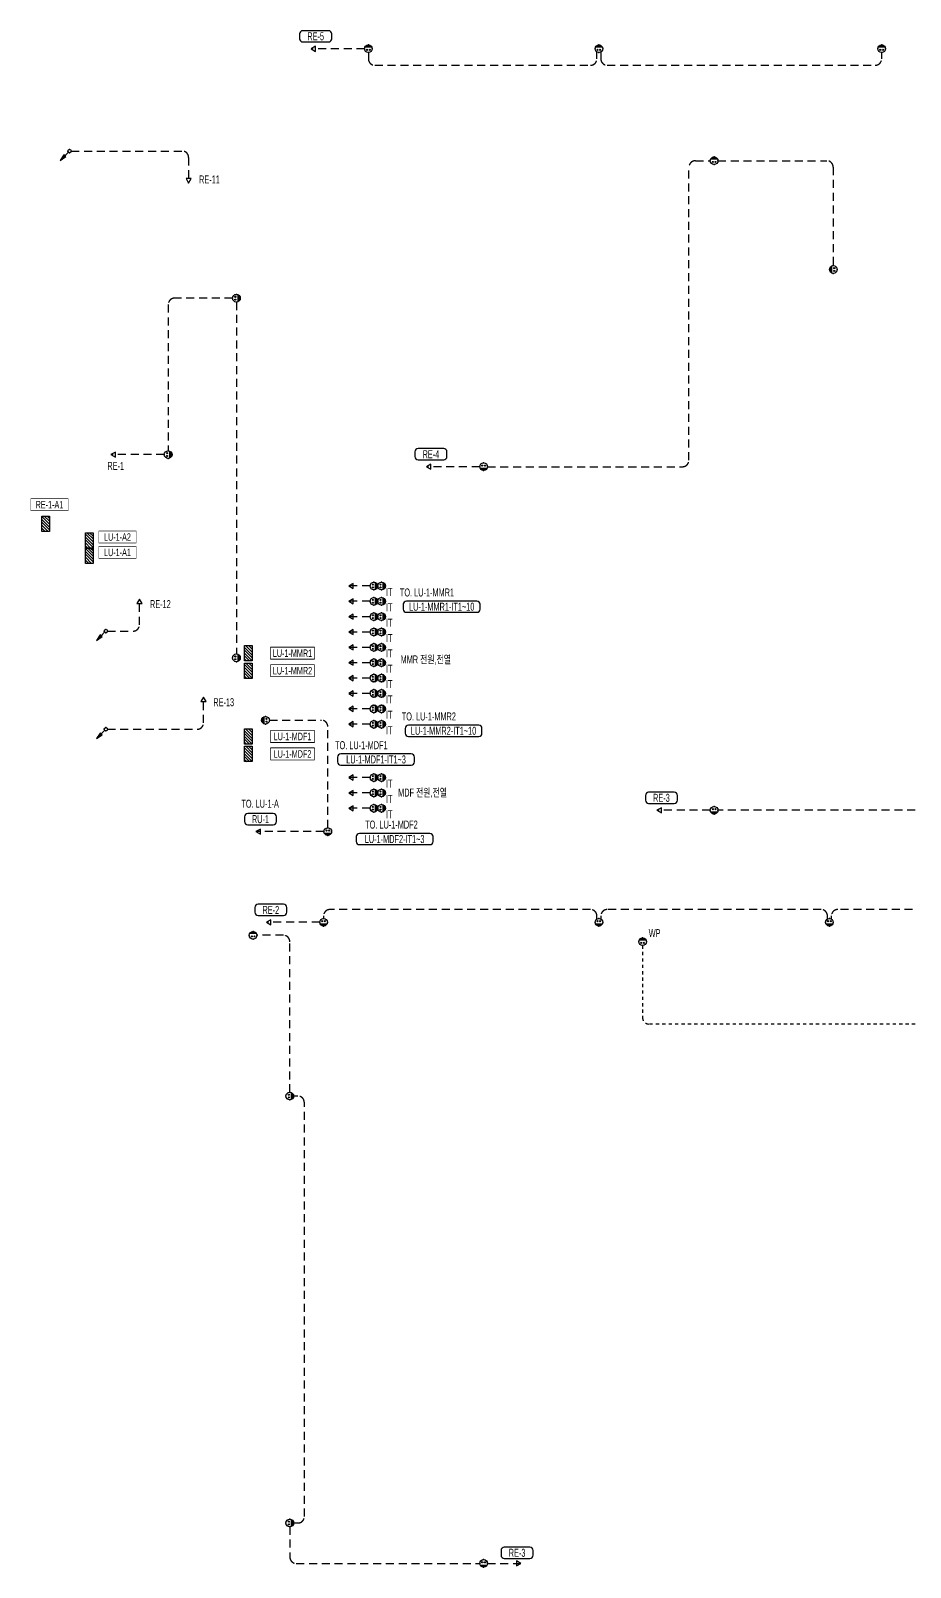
# Model space of a CAD drawing. Header units: millimetres. Extents: x 35956 to 501590, y -530175 to 1059940.
# Drawn here: x 91935 to 133143, y -278995 to -206979 of the extents above; entities that cross this region are included whole.
import ezdxf
from ezdxf.enums import TextEntityAlignment as Align

# ---------------------------------------------------------------- set-up
doc = ezdxf.new("R2010")
doc.units = ezdxf.units.MM
doc.header["$LTSCALE"] = 150
doc.set_wipeout_variables(frame=1)
doc.linetypes.add('D1', pattern=[3, 1, -1, 1])
doc.linetypes.add('D2', pattern=[6.5, 2.5, -1.5, 2.5])
doc.layers.get('Defpoints').update_dxf_attribs({"color": 161})
for name, color, linetype in [('------01 Distribution Panel', 3, 'Continuous'), ('------01 Distribution Panel_UPS_Emgency', 232, 'Continuous'), ('------06 Receptacle', 6, 'Continuous'), ('-----20 General Symbol', 3, 'Continuous'), ('-----22 Embeded in Floor', 4, 'D2'), ('-----23 Concealed or Exposed Wire', 4, 'D1')]:
    doc.layers.add(name, color=color, linetype=linetype)
doc.styles.add('ELEC', font='')
doc.styles.get('ELEC').set_extended_font_data('Dotum')

# ---------------------------------------------------------------- blocks, each defined once
blk = doc.blocks.new('B02')
h = blk.add_hatch(color=256)
h.paths.add_polyline_path([(-136, 86, 0.632456), (136, 86)])
h.paths.add_polyline_path([(-75, 193, 1), (-32, 193, 1)])
h.paths.add_polyline_path([(32, 193, 1), (75, 193, 1)])
blk.add_line((-136, 86), (136, 86))
at = {"linetype": 'Continuous'}
blk.add_circle((0, 150), 150, dxfattribs=at)
for centre in [(-54, 193), (54, 193)]:
    blk.add_circle(centre, 21.4)
for p in [(-150, 150), (0, 300), (0, 0), (150, 150)]:
    blk.add_point(p)
blk = doc.blocks.new('A02')
h = blk.add_hatch()
h.set_pattern_fill('ANSI31', color=256, scale=25, style=0)
h.set_pattern_definition([(45, (-2000, -19200), (-56.1266, 56.1266), [])])
h.paths.add_polyline_path([(-300, 300), (-300, 0), (300, 0), (300, 300)])
blk.add_lwpolyline([(300, 0), (-300, 0), (-300, 300), (300, 300)], close=True)
blk = doc.blocks.new('O07')
blk.add_lwpolyline([(-173, -100), (0, 0), (-173, 100)], close=True)
blk = doc.blocks.new('O01')
blk.add_hatch(color=256).paths.add_polyline_path([(-149, -218), (-218, -149), (-368, -368)])
blk.add_line((-46, -46), (-184, -184))
blk.add_lwpolyline([(-368, -368), (-149, -218), (-218, -149), (-368, -368)])
blk.add_circle((0, 0), 65)
for p in [(-65, 0), (-65, 0), (0, 65), (0, 65), (65, 0), (65, 0), (0, -65), (0, -65)]:
    blk.add_point(p)

msp = doc.modelspace()

# ---------------------------------------------------------------- linework, layer by layer
at = {"layer": '------01 Distribution Panel', "color": 1, "elevation": 0}
for points in [[(91935, -229453), (93690, -229453), (93690, -228928), (91935, -228928)], [(95121, -231690), (96876, -231690), (96876, -231165), (95121, -231165)]]:
    msp.add_lwpolyline(points, close=True, dxfattribs=at)
at = {"layer": '------01 Distribution Panel', "color": 1}
for points in [[(103172, -236417), (105226, -236417), (105226, -235892), (103172, -235892)], [(103172, -240317), (105226, -240317), (105226, -239792), (103172, -239792)]]:
    msp.add_lwpolyline(points, close=True, dxfattribs=at)
at = {"layer": '-----22 Embeded in Floor'}
for p, q in [((93832, -212617), (99032, -212617)), ((99332, -212917), (99332, -214117)), ((107834, -233002), (106834, -233002)), ((97032, -234817), (97032, -233617)), ((107834, -233722), (106834, -233722)), ((107834, -234442), (106834, -234442)), ((95532, -235117), (96732, -235117)), ((107834, -235162), (106834, -235162)), ((107834, -235882), (106834, -235882)), ((107834, -236602), (106834, -236602)), ((107834, -237322), (106834, -237322)), ((100032, -239417), (100032, -238217)), ((107834, -238042), (106834, -238042)), ((107834, -238762), (106834, -238762)), ((95532, -239717), (99732, -239717)), ((103114, -239295), (105554, -239295)), ((105854, -244335), (105854, -239595)), ((107834, -239482), (106834, -239482)), ((107834, -241982), (106834, -241982)), ((107834, -242702), (106834, -242702)), ((107834, -243422), (106834, -243422))]:
    msp.add_line(p, q, dxfattribs=at)
for points in [[(107574, -207825), (105074, -207825)], [(101574, -219695), (101574, -236191)], [(98194, -226845), (95694, -226845)], [(112974, -227412), (110474, -227412)], [(123774, -243515), (121274, -243515)], [(145374, -243515), (124134, -243515)], [(105674, -244515), (102487, -244515)], [(105474, -248765), (102974, -248765)], [(113334, -278815), (114905, -278815)]]:
    msp.add_lwpolyline(points, dxfattribs=at)
for points in [[(107754, -208005), (107754, -208295, 0.414214), (108054, -208595), (118164, -208595, 0.414214), (118464, -208295), (118464, -207981)], [(118644, -207981), (118644, -208295, 0.414214), (118944, -208595), (131504, -208595, 0.414214), (131804, -208295), (131804, -208005)], [(113334, -227412), (122474, -227412, 0.414214), (122774, -227112), (122774, -213375, -0.414214), (123074, -213075), (123774, -213075)], [(124134, -213075), (129234, -213075, -0.414214), (129534, -213375), (129534, -217990)], [(101394, -219515), (98674, -219515, 0.414214), (98374, -219815), (98374, -226665)], [(118464, -248609), (118464, -248469, 0.414214), (118164, -248169), (105954, -248169, 0.414214), (105654, -248469), (105654, -248585)], [(129264, -248609), (129264, -248469, 0.414214), (128964, -248169), (118944, -248169, 0.414214), (118644, -248469), (118644, -248609)], [(140154, -248585), (140154, -248469, 0.414214), (139854, -248169), (129744, -248169, 0.414214), (129444, -248469), (129444, -248609)], [(104074, -256730), (104074, -249675, 0.414214), (103774, -249375), (102534, -249375)], [(104254, -276920), (104454, -276920, 0.414214), (104754, -276620), (104754, -257210, 0.414214), (104454, -256910), (104254, -256910)], [(104074, -277100), (104074, -278515, 0.414214), (104374, -278815), (112974, -278815)]]:
    msp.add_lwpolyline(points, format="xyb", dxfattribs=at)
for centre, start, end in [((99032, -212917), 0, 90), ((96732, -234817), 270, 0), ((99732, -239417), 270, 0)]:
    msp.add_arc(centre, 300, start, end, dxfattribs=at)
at = {"layer": '-----23 Concealed or Exposed Wire'}
for p, q in [((120600, -249855), (120600, -253235)), ((134574, -253535), (120900, -253535))]:
    msp.add_line(p, q, dxfattribs=at)
msp.add_arc((120900, -253235), 300, 180, 270, dxfattribs=at)

# ---------------------------------------------------------------- block references
at = {"layer": '------01 Distribution Panel', "xscale": 1.2, "yscale": 1.2, "zscale": 1.2, "rotation": 270}
msp.add_blockref('A02', (92454, -230085), dxfattribs=at)
at = {"layer": '------01 Distribution Panel_UPS_Emgency', "xscale": 1.2, "yscale": 1.2, "zscale": 1.2, "rotation": 270}
for p in [(94494, -231585), (101954, -236155), (101954, -236975), (101954, -240055), (101954, -240875)]:
    msp.add_blockref('A02', p, dxfattribs=at)
at = {"layer": '------06 Receptacle', "xscale": 1.2, "yscale": 1.2, "zscale": 1.2}
for p, rotation in [((107754, -207645), 180), ((118554, -207645), 180), ((131804, -207645), 180), ((123954, -212895), 180), ((129354, -218170), 270), ((101754, -219515), 89.99999905542991), ((98554, -226845), 89.99999999999999), ((108194, -233002), 89.99999999999999), ((108554, -233002), 89.99999999999999), ((108194, -233722), 89.99999999999999), ((108554, -233722), 89.99999999999999), ((108194, -234442), 89.99999999999999), ((108554, -234442), 89.99999999999999), ((108194, -235162), 89.99999999999999), ((108554, -235162), 89.99999999999999), ((101754, -236371), 89.99999905542991), ((108194, -235882), 89.99999999999999), ((108554, -235882), 89.99999999999999), ((108194, -236602), 89.99999999999999), ((108554, -236602), 89.99999999999999), ((108194, -237322), 89.99999999999999), ((108554, -237322), 89.99999999999999), ((108194, -238042), 89.99999999999999), ((108554, -238042), 89.99999999999999), ((108194, -238762), 89.99999999999999), ((108554, -238762), 89.99999999999999), ((102754, -239295), 270), ((108194, -239482), 89.99999999999999), ((108554, -239482), 89.99999999999999), ((108194, -241982), 89.99999999999999), ((108554, -241982), 89.99999999999999), ((108194, -242702), 89.99999999999999), ((108554, -242702), 89.99999999999999), ((108194, -243422), 89.99999999999999), ((108554, -243422), 89.99999999999999), ((118554, -248945), 9.44570097154037e-07), ((129354, -248945), 9.44570097154037e-07), ((102354, -249195), 180.0000009445698), ((120600, -249495), 180.0000009445698), ((104254, -256910), 90.00000094456985), ((104254, -276920), 90.00000129155897), ((113154, -278995), 9.445700208207248e-07)]:
    msp.add_blockref('B02', p, dxfattribs=dict(at, rotation=rotation))
for p in [(113154, -227592), (123954, -243695), (105854, -244695), (105654, -248945)]:
    msp.add_blockref('B02', p, dxfattribs=at)
at = {"layer": '-----20 General Symbol', "xscale": 1.2, "yscale": 1.2, "zscale": 1.2}
for p in [(93754, -212617), (95454, -235117), (95454, -239717)]:
    msp.add_blockref('O01', p, dxfattribs=at)
at = {"layer": '-----22 Embeded in Floor', "xscale": 1.2, "yscale": 1.2, "zscale": 1.2}
for p, rotation in [((105074, -207825), 180), ((99332, -214117), 270), ((95694, -226845), 180), ((110474, -227412), 180), ((106834, -233002), 180), ((97032, -233617), 89.99999999999997), ((106834, -233722), 180), ((106834, -234442), 180), ((106834, -235162), 180), ((106834, -235882), 180), ((106834, -236602), 180), ((106834, -237322), 180), ((100032, -238217), 89.99999999999997), ((106834, -238042), 180), ((106834, -238762), 180), ((106834, -239482), 180), ((106834, -241982), 180), ((106834, -242702), 180), ((106834, -243422), 180), ((121274, -243515), 180), ((102487, -244515), 180), ((102974, -248765), 180)]:
    msp.add_blockref('O07', p, dxfattribs=dict(at, rotation=rotation))
msp.add_blockref('O07', (114905, -278815), dxfattribs=at)

# ---------------------------------------------------------------- texts
at = {"layer": '------06 Receptacle', "style": 'ELEC', "width": 0.7}
for s, p in [('IT', (108729, -233281)), ('IT', (108729, -234001)), ('IT', (108729, -234721)), ('IT', (108729, -235441)), ('IT', (108729, -236161)), ('IT', (108729, -236881)), ('IT', (108729, -237601)), ('IT', (108729, -238321)), ('IT', (108729, -239041)), ('IT', (108729, -239761)), ('IT', (108729, -242261)), ('IT', (108729, -242981)), ('IT', (108729, -243701)), ('WP', (121166, -249274))]:
    msp.add_text(s, height=375, dxfattribs=at).set_placement(p, align=Align.MIDDLE)
at = {"layer": 'Defpoints', "style": 'ELEC', "width": 0.7}
for s, p in [('MMR 전원,전열', (110445, -236451, 0)), ('MDF 전원,전열', (110293, -242693, 0))]:
    msp.add_text(s, height=375, dxfattribs=at).set_placement(p, align=Align.MIDDLE)

# ---------------------------------------------------------------- wipeouts: each hides what was drawn before it
at = {"color": 1, "linetype": 'Continuous'}
for points in [[(109390, -234088), (109392, -234111), (109397, -234134), (109406, -234156), (109418, -234176), (109434, -234194), (109452, -234209), (109472, -234221), (109493, -234230), (109516, -234236), (109540, -234238), (112840, -234238), (112863, -234236), (112886, -234230), (112908, -234221), (112928, -234209), (112946, -234194), (112961, -234176), (112973, -234156), (112982, -234134), (112988, -234111), (112990, -234088), (112990, -233863), (112988, -233839), (112982, -233816), (112973, -233794), (112961, -233774), (112946, -233757), (112928, -233741), (112908, -233729), (112886, -233720), (112863, -233714), (112840, -233713), (109540, -233713), (109516, -233714), (109493, -233720), (109472, -233729), (109452, -233741), (109434, -233757), (109418, -233774), (109406, -233794), (109397, -233816), (109392, -233839), (109390, -233863)], [(109477, -239900), (109479, -239924), (109484, -239946), (109493, -239968), (109506, -239988), (109521, -240006), (109539, -240021), (109559, -240034), (109581, -240043), (109603, -240048), (109627, -240050), (112927, -240050), (112950, -240048), (112973, -240043), (112995, -240034), (113015, -240021), (113033, -240006), (113048, -239988), (113061, -239968), (113070, -239946), (113075, -239924), (113077, -239900), (113077, -239675), (113075, -239652), (113070, -239629), (113061, -239607), (113048, -239587), (113033, -239569), (113015, -239554), (112995, -239541), (112973, -239532), (112950, -239527), (112927, -239525), (109627, -239525), (109603, -239527), (109581, -239532), (109559, -239541), (109539, -239554), (109521, -239569), (109506, -239587), (109493, -239607), (109484, -239629), (109479, -239652), (109477, -239675)], [(106314, -241245), (106316, -241269), (106321, -241292), (106330, -241313), (106342, -241334), (106358, -241351), (106376, -241367), (106396, -241379), (106417, -241388), (106440, -241394), (106464, -241395), (109764, -241395), (109787, -241394), (109810, -241388), (109832, -241379), (109852, -241367), (109870, -241351), (109885, -241334), (109897, -241313), (109906, -241292), (109912, -241269), (109914, -241245), (109914, -241020), (109912, -240997), (109906, -240974), (109897, -240952), (109885, -240932), (109870, -240914), (109852, -240899), (109832, -240887), (109810, -240878), (109787, -240872), (109764, -240870), (106464, -240870), (106440, -240872), (106417, -240878), (106396, -240887), (106376, -240899), (106358, -240914), (106342, -240932), (106330, -240952), (106321, -240974), (106316, -240997), (106314, -241020)], [(107184, -244977), (107186, -245000), (107191, -245023), (107200, -245045), (107213, -245065), (107228, -245083), (107246, -245098), (107266, -245110), (107288, -245119), (107311, -245125), (107334, -245127), (110634, -245127), (110658, -245125), (110680, -245119), (110702, -245110), (110722, -245098), (110740, -245083), (110755, -245065), (110768, -245045), (110777, -245023), (110782, -245000), (110784, -244977), (110784, -244752), (110782, -244728), (110777, -244705), (110768, -244684), (110755, -244664), (110740, -244646), (110722, -244630), (110702, -244618), (110680, -244609), (110658, -244604), (110634, -244602), (107334, -244602), (107311, -244604), (107288, -244609), (107266, -244618), (107246, -244630), (107228, -244646), (107213, -244664), (107200, -244684), (107191, -244705), (107186, -244728), (107184, -244752)]]:
    msp.add_wipeout(points, dxfattribs=at)

# ---------------------------------------------------------------- next in the draw order: linework, layer by layer
for points in [[(109390, -234088, 0.414214), (109540, -234238), (112840, -234238, 0.414214), (112990, -234088), (112990, -233863, 0.414214), (112840, -233713), (109540, -233713, 0.414214), (109390, -233863)], [(109477, -239900, 0.414214), (109627, -240050), (112927, -240050, 0.414214), (113077, -239900), (113077, -239675, 0.414214), (112927, -239525), (109627, -239525, 0.414214), (109477, -239675)], [(106314, -241245, 0.414214), (106464, -241395), (109764, -241395, 0.414214), (109914, -241245), (109914, -241020, 0.414214), (109764, -240870), (106464, -240870, 0.414214), (106314, -241020)]]:
    msp.add_lwpolyline(points, format="xyb", close=True, dxfattribs=at)
at = {"color": 1, "linetype": 'Continuous', "elevation": 0}
msp.add_lwpolyline([(107184, -244977, 0.414214), (107334, -245127), (110634, -245127, 0.414214), (110784, -244977), (110784, -244752, 0.414214), (110634, -244602), (107334, -244602, 0.414214), (107184, -244752)], format="xyb", close=True, dxfattribs=at)

# ---------------------------------------------------------------- next in the draw order: texts
at = {"style": 'ELEC', "width": 0.7}
for s, p in [('TO. LU-1-MMR1', (110500, -233306)), ('LU-1-MMR1-IT1~10', (111190, -233975)), ('TO. LU-1-MMR2', (110587, -239118)), ('LU-1-MMR2-IT1~10', (111277, -239788)), ('TO. LU-1-MDF1', (107424, -240464)), ('LU-1-MDF1-IT1~3', (108114, -241133)), ('TO. LU-1-MDF2', (108836, -244186)), ('LU-1-MDF2-IT1~3', (108984, -244864))]:
    msp.add_text(s, height=375, dxfattribs=at).set_placement(p, align=Align.MIDDLE)

# ---------------------------------------------------------------- next in the draw order: wipeouts: each hides what was drawn before it
at = {"color": 1}
msp.add_wipeout([(91935, -229453), (93690, -229453), (93690, -228928), (91935, -228928)], dxfattribs=at).dxf.layer = '------01 Distribution Panel'
at = {"color": 1, "linetype": 'Continuous'}
for points in [[(104535, -207354), (104537, -207378), (104543, -207400), (104552, -207422), (104564, -207442), (104579, -207460), (104597, -207475), (104617, -207488), (104639, -207497), (104662, -207502), (104685, -207504), (105885, -207504), (105909, -207502), (105932, -207497), (105953, -207488), (105973, -207475), (105991, -207460), (106007, -207442), (106019, -207422), (106028, -207400), (106033, -207378), (106035, -207354), (106035, -207129), (106033, -207106), (106028, -207083), (106019, -207061), (106007, -207041), (105991, -207023), (105973, -207008), (105953, -206995), (105932, -206986), (105909, -206981), (105885, -206979), (104685, -206979), (104662, -206981), (104639, -206986), (104617, -206995), (104597, -207008), (104579, -207023), (104564, -207041), (104552, -207061), (104543, -207083), (104537, -207106), (104535, -207129)], [(99559, -214063), (99561, -214087), (99567, -214110), (99576, -214131), (99588, -214151), (99603, -214169), (99621, -214185), (99641, -214197), (99663, -214206), (99686, -214211), (99709, -214213), (100909, -214213), (100933, -214211), (100956, -214206), (100977, -214197), (100997, -214185), (101015, -214169), (101031, -214151), (101043, -214131), (101052, -214110), (101057, -214087), (101059, -214063), (101059, -213838), (101057, -213815), (101052, -213792), (101043, -213770), (101031, -213750), (101015, -213732), (100997, -213717), (100977, -213705), (100956, -213696), (100933, -213690), (100909, -213688), (99709, -213688), (99686, -213690), (99663, -213696), (99641, -213705), (99621, -213717), (99603, -213732), (99588, -213750), (99576, -213770), (99567, -213792), (99561, -213815), (99559, -213838)], [(109935, -226941), (109937, -226965), (109943, -226988), (109952, -227009), (109964, -227029), (109979, -227047), (109997, -227063), (110017, -227075), (110039, -227084), (110062, -227089), (110085, -227091), (111285, -227091), (111309, -227089), (111332, -227084), (111353, -227075), (111373, -227063), (111391, -227047), (111407, -227029), (111419, -227009), (111428, -226988), (111433, -226965), (111435, -226941), (111435, -226716), (111433, -226693), (111428, -226670), (111419, -226648), (111407, -226628), (111391, -226610), (111373, -226595), (111353, -226583), (111332, -226574), (111309, -226568), (111285, -226566), (110085, -226566), (110062, -226568), (110039, -226574), (110017, -226583), (109997, -226595), (109979, -226610), (109964, -226628), (109952, -226648), (109943, -226670), (109937, -226693), (109935, -226716)], [(95166, -227485), (95168, -227508), (95173, -227531), (95182, -227553), (95195, -227573), (95210, -227591), (95228, -227606), (95248, -227618), (95270, -227627), (95293, -227633), (95316, -227635), (96516, -227635), (96540, -227633), (96562, -227627), (96584, -227618), (96604, -227606), (96622, -227591), (96637, -227573), (96650, -227553), (96659, -227531), (96664, -227508), (96666, -227485), (96666, -227260), (96664, -227236), (96659, -227213), (96650, -227192), (96637, -227172), (96622, -227154), (96604, -227138), (96584, -227126), (96562, -227117), (96540, -227112), (96516, -227110), (95316, -227110), (95293, -227112), (95270, -227117), (95248, -227126), (95228, -227138), (95210, -227154), (95195, -227172), (95182, -227192), (95173, -227213), (95168, -227236), (95166, -227260)], [(97258, -233963), (97260, -233986), (97265, -234009), (97274, -234031), (97287, -234051), (97302, -234069), (97320, -234084), (97340, -234096), (97362, -234105), (97385, -234111), (97408, -234113), (98608, -234113), (98632, -234111), (98654, -234105), (98676, -234096), (98696, -234084), (98714, -234069), (98729, -234051), (98742, -234031), (98751, -234009), (98756, -233986), (98758, -233963), (98758, -233738), (98756, -233714), (98751, -233691), (98742, -233670), (98729, -233649), (98714, -233632), (98696, -233616), (98676, -233604), (98654, -233595), (98632, -233589), (98608, -233588), (97408, -233588), (97385, -233589), (97362, -233595), (97340, -233604), (97320, -233616), (97302, -233632), (97287, -233649), (97274, -233670), (97265, -233691), (97260, -233714), (97258, -233738)], [(100227, -238563), (100228, -238587), (100234, -238610), (100243, -238631), (100255, -238651), (100271, -238669), (100288, -238685), (100309, -238697), (100330, -238706), (100353, -238711), (100377, -238713), (101577, -238713), (101600, -238711), (101623, -238706), (101645, -238697), (101665, -238685), (101683, -238669), (101698, -238651), (101710, -238631), (101719, -238610), (101725, -238587), (101727, -238563), (101727, -238338), (101725, -238315), (101719, -238292), (101710, -238270), (101698, -238250), (101683, -238232), (101665, -238217), (101645, -238205), (101623, -238196), (101600, -238190), (101577, -238188), (100377, -238188), (100353, -238190), (100330, -238196), (100309, -238205), (100288, -238217), (100271, -238232), (100255, -238250), (100243, -238270), (100234, -238292), (100228, -238315), (100227, -238338)], [(120735, -243044), (120737, -243068), (120743, -243090), (120752, -243112), (120764, -243132), (120779, -243150), (120797, -243165), (120817, -243178), (120839, -243187), (120862, -243192), (120885, -243194), (122085, -243194), (122109, -243192), (122132, -243187), (122153, -243178), (122173, -243165), (122191, -243150), (122207, -243132), (122219, -243112), (122228, -243090), (122233, -243068), (122235, -243044), (122235, -242819), (122233, -242796), (122228, -242773), (122219, -242751), (122207, -242731), (122191, -242713), (122173, -242698), (122153, -242685), (122132, -242676), (122109, -242671), (122085, -242669), (120885, -242669), (120862, -242671), (120839, -242676), (120817, -242685), (120797, -242698), (120779, -242713), (120764, -242731), (120752, -242751), (120743, -242773), (120737, -242796), (120735, -242819)], [(101949, -244044), (101951, -244068), (101956, -244090), (101965, -244112), (101978, -244132), (101993, -244150), (102011, -244165), (102031, -244178), (102053, -244187), (102075, -244192), (102099, -244194), (103299, -244194), (103322, -244192), (103345, -244187), (103367, -244178), (103387, -244165), (103405, -244150), (103420, -244132), (103433, -244112), (103442, -244090), (103447, -244068), (103449, -244044), (103449, -243819), (103447, -243796), (103442, -243773), (103433, -243751), (103420, -243731), (103405, -243713), (103387, -243698), (103367, -243685), (103345, -243676), (103322, -243671), (103299, -243669), (102099, -243669), (102075, -243671), (102053, -243676), (102031, -243685), (102011, -243698), (101993, -243713), (101978, -243731), (101965, -243751), (101956, -243773), (101951, -243796), (101949, -243819)], [(102435, -248294), (102437, -248318), (102443, -248340), (102452, -248362), (102464, -248382), (102479, -248400), (102497, -248415), (102517, -248428), (102539, -248437), (102562, -248442), (102585, -248444), (103785, -248444), (103809, -248442), (103832, -248437), (103853, -248428), (103873, -248415), (103891, -248400), (103907, -248382), (103919, -248362), (103928, -248340), (103933, -248318), (103935, -248294), (103935, -248069), (103933, -248046), (103928, -248023), (103919, -248001), (103907, -247981), (103891, -247963), (103873, -247948), (103853, -247935), (103832, -247926), (103809, -247921), (103785, -247919), (102585, -247919), (102562, -247921), (102539, -247926), (102517, -247935), (102497, -247948), (102479, -247963), (102464, -247981), (102452, -248001), (102443, -248023), (102437, -248046), (102435, -248069)], [(113972, -278430), (113973, -278453), (113979, -278476), (113988, -278498), (114000, -278518), (114016, -278536), (114033, -278551), (114054, -278563), (114075, -278572), (114098, -278578), (114122, -278580), (115322, -278580), (115345, -278578), (115368, -278572), (115390, -278563), (115410, -278551), (115428, -278536), (115443, -278518), (115455, -278498), (115464, -278476), (115470, -278453), (115472, -278430), (115472, -278205), (115470, -278181), (115464, -278158), (115455, -278136), (115443, -278116), (115428, -278098), (115410, -278083), (115390, -278071), (115368, -278062), (115345, -278056), (115322, -278055), (114122, -278055), (114098, -278056), (114075, -278062), (114054, -278071), (114033, -278083), (114016, -278098), (114000, -278116), (113988, -278136), (113979, -278158), (113973, -278181), (113972, -278205)]]:
    msp.add_wipeout(points, dxfattribs=at)
at = {"color": 1}
for points in [[(95121, -231690), (96876, -231690), (96876, -231165), (95121, -231165)], [(103172, -236417), (105226, -236417), (105226, -235892), (103172, -235892)], [(103172, -240317), (105226, -240317), (105226, -239792), (103172, -239792)]]:
    msp.add_wipeout(points, dxfattribs=at)

# ---------------------------------------------------------------- next in the draw order: linework, layer by layer
at = {"layer": '------01 Distribution Panel', "color": 1, "elevation": 0}
msp.add_lwpolyline([(95121, -230970), (96876, -230970), (96876, -230445), (95121, -230445)], close=True, dxfattribs=at)
at = {"layer": '------01 Distribution Panel', "color": 1}
for points in [[(103172, -237237), (105226, -237237), (105226, -236712), (103172, -236712)], [(103172, -241137), (105226, -241137), (105226, -240612), (103172, -240612)]]:
    msp.add_lwpolyline(points, close=True, dxfattribs=at)
at = {"layer": '-----22 Embeded in Floor'}
msp.add_arc((105554, -239595), 300, 0, 90, dxfattribs=at)
at = {"color": 1, "linetype": 'Continuous'}
for points in [[(104535, -207354, 0.414214), (104685, -207504), (105885, -207504, 0.414214), (106035, -207354), (106035, -207129, 0.414214), (105885, -206979), (104685, -206979, 0.414214), (104535, -207129)], [(109935, -226941, 0.414214), (110085, -227091), (111285, -227091, 0.414214), (111435, -226941), (111435, -226716, 0.414214), (111285, -226566), (110085, -226566, 0.414214), (109935, -226716)], [(120735, -243044, 0.414214), (120885, -243194), (122085, -243194, 0.414214), (122235, -243044), (122235, -242819, 0.414214), (122085, -242669), (120885, -242669, 0.414214), (120735, -242819)], [(101949, -244044, 0.414214), (102099, -244194), (103299, -244194, 0.414214), (103449, -244044), (103449, -243819, 0.414214), (103299, -243669), (102099, -243669, 0.414214), (101949, -243819)], [(102435, -248294, 0.414214), (102585, -248444), (103785, -248444, 0.414214), (103935, -248294), (103935, -248069, 0.414214), (103785, -247919), (102585, -247919, 0.414214), (102435, -248069)], [(113972, -278430, 0.414214), (114122, -278580), (115322, -278580, 0.414214), (115472, -278430), (115472, -278205, 0.414214), (115322, -278055), (114122, -278055, 0.414214), (113972, -278205)]]:
    msp.add_lwpolyline(points, format="xyb", close=True, dxfattribs=at)

# ---------------------------------------------------------------- next in the draw order: block references
at = {"layer": '------01 Distribution Panel_UPS_Emgency', "xscale": 1.2, "yscale": 1.2, "zscale": 1.2, "rotation": 270}
msp.add_blockref('A02', (94494, -230865), dxfattribs=at)

# ---------------------------------------------------------------- next in the draw order: texts
at = {"layer": '------01 Distribution Panel', "style": 'ELEC', "width": 0.7}
msp.add_text('RE-1-A1', height=350, dxfattribs=at).set_placement((92813, -229190), align=Align.MIDDLE_CENTER)
at = {"layer": '------01 Distribution Panel_UPS_Emgency', "style": 'ELEC', "width": 0.7}
for s, p in [('LU-1-MMR1', (104199, -236155)), ('LU-1-MDF1', (104199, -240055))]:
    msp.add_text(s, height=350, dxfattribs=at).set_placement(p, align=Align.MIDDLE_CENTER)
at = {"style": 'ELEC', "width": 0.7}
for s, p in [('RE-5', (105285, -207242)), ('RE-11', (100309, -213951)), ('RE-4', (110685, -226829)), ('RE-1', (95916, -227372)), ('RE-12', (98008, -233850)), ('RE-13', (100977, -238451)), ('TO. LU-1-A', (102683, -243208)), ('RE-3', (121485, -242932)), ('RU-1', (102699, -243932)), ('RE-2', (103185, -248182)), ('RE-3', (114722, -278317))]:
    msp.add_text(s, height=375, dxfattribs=at).set_placement(p, align=Align.MIDDLE)

# ---------------------------------------------------------------- next in the draw order: wipeouts: each hides what was drawn before it
at = {"color": 1}
for points in [[(95121, -230970), (96876, -230970), (96876, -230445), (95121, -230445)], [(103172, -237237), (105226, -237237), (105226, -236712), (103172, -236712)], [(103172, -241137), (105226, -241137), (105226, -240612), (103172, -240612)]]:
    msp.add_wipeout(points, dxfattribs=at)

# ---------------------------------------------------------------- next in the draw order: texts
at = {"layer": '------01 Distribution Panel_UPS_Emgency', "style": 'ELEC', "width": 0.7}
for s, p in [('LU-1-A2', (95999, -230708)), ('LU-1-A1', (95999, -231428)), ('LU-1-MMR2', (104199, -236975)), ('LU-1-MDF2', (104199, -240875))]:
    msp.add_text(s, height=350, dxfattribs=at).set_placement(p, align=Align.MIDDLE_CENTER)

doc.saveas('drawing.dxf')
